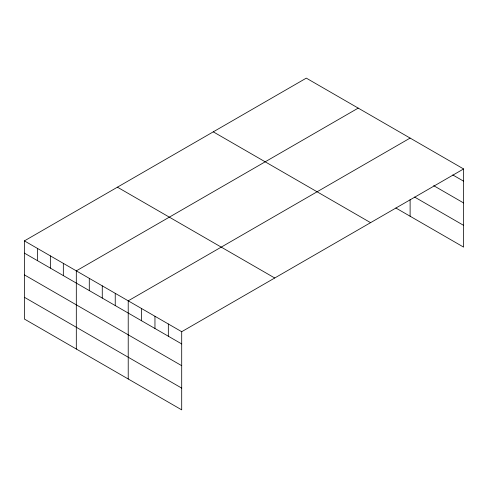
<?xml version="1.0" encoding="UTF-8"?>
<svg xmlns="http://www.w3.org/2000/svg" width="488" height="488" viewBox="0 0 488 488"><rect width="100%" height="100%" fill="white"/><g stroke="black" fill="none" stroke-linecap="round" stroke-linejoin="round"><path stroke-width="0.73" d="M24.4 240.889L181.701 331.706L181.701 409.865L24.4 319.042L24.4 240.889L306.299 78.135L463.6 168.958L463.6 247.111L395.841 207.992M358.21 108.11L76.311 270.858L76.311 349.018M410.115 138.08L128.222 300.828L128.222 378.987M181.701 331.706L463.6 168.958M452.779 174.936L463.6 181.182M433.673 185.66L463.6 202.941M414.574 197.048L463.6 225.352M213.274 131.845L370.575 222.662M117.425 187.179L274.726 278.001M24.4 253.119L181.701 343.936M24.4 274.872L181.701 365.689M24.4 297.29L181.701 388.106M410.115 199.555L410.115 216.233M168.329 323.989L168.329 336.214M154.958 316.267L154.958 328.497M141.593 308.55L141.593 320.775M115.241 293.337L115.241 305.561M102.267 285.846L102.267 298.07M89.286 278.349L89.286 290.58M63.33 263.368L63.33 275.592M50.355 255.877L50.355 268.101M37.375 248.38L37.375 260.61"/></g></svg>
